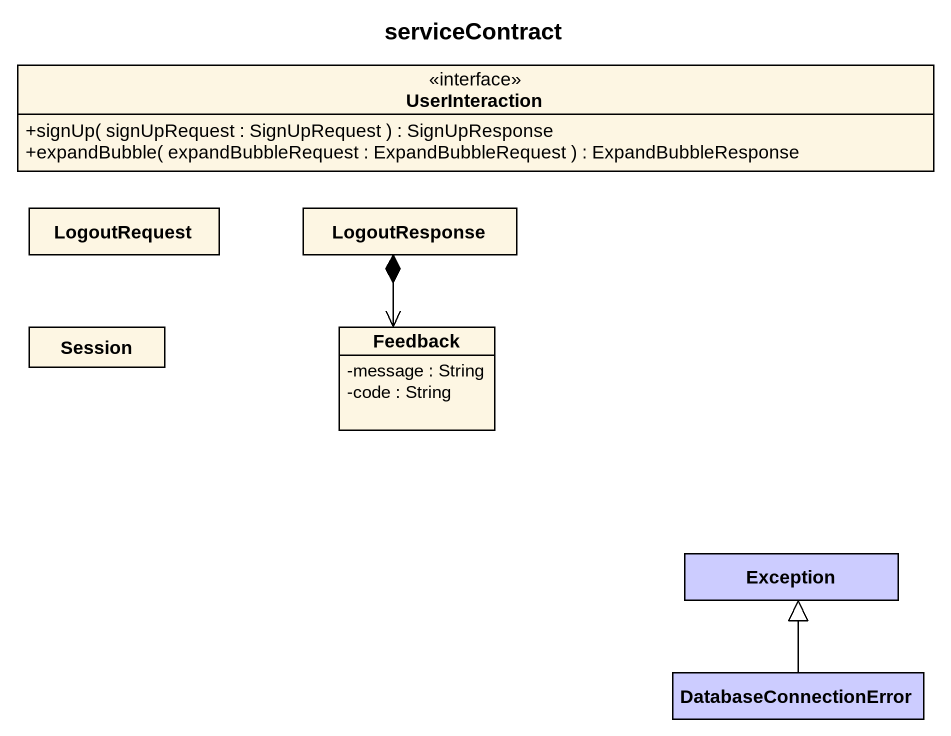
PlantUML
@startuml
title serviceContract
hide circle
hide empty members
skinparam classAttributeIconSize 0
interface UserInteraction {
  +signUp( signUpRequest : SignUpRequest ) : SignUpResponse
  +expandBubble( expandBubbleRequest : ExpandBubbleRequest ) : ExpandBubbleResponse
}
class LogoutRequest
class LogoutResponse
class Session
class Feedback {
  -message : String
  -code : String
}
class "Exception" as Exception_ #CCCCFF
class DatabaseConnectionError #CCCCFF
LogoutResponse *--> Feedback
DatabaseConnectionError -up-|> Exception_
@enduml
